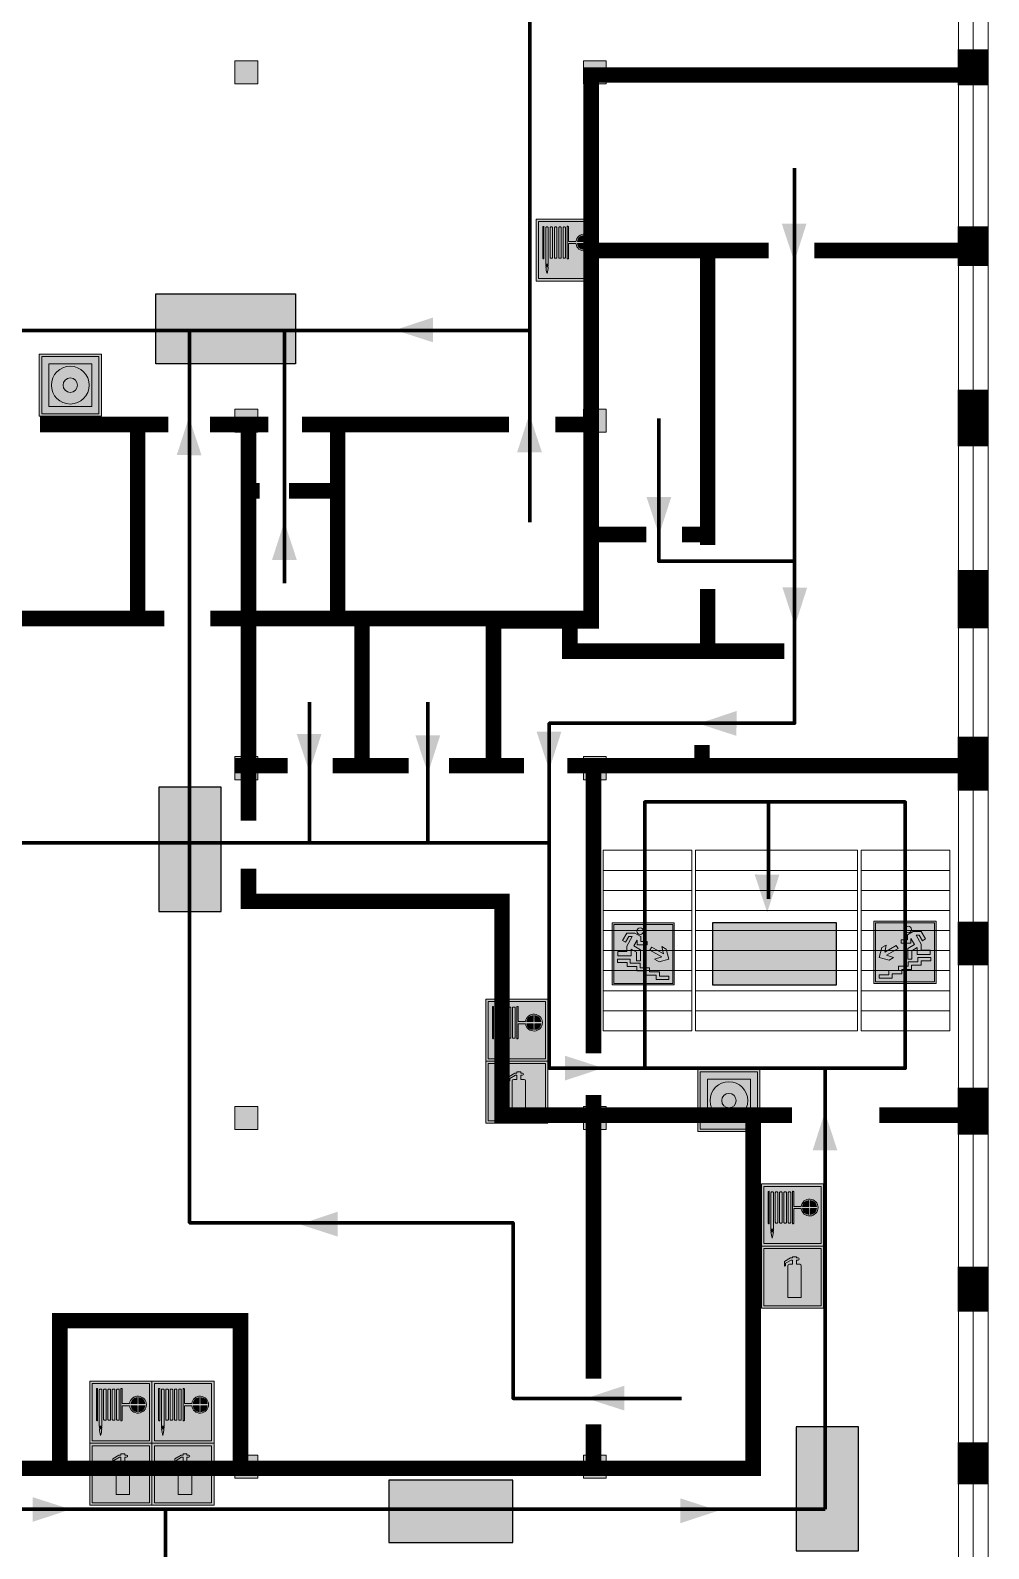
# Model space of a CAD drawing. Header units: millimetres. Extents: x 13810 to 67229, y 12374 to 21950.
# Drawn here: x 25668.3 to 25779.4, y 15396.3 to 15572.3 of the extents above; entities that cross this region are included whole.
import ezdxf

# ---------------------------------------------------------------- set-up
doc = ezdxf.new("R2010")
doc.units = ezdxf.units.MM
doc.layers.add('План_Штампы', color=7, linetype='Continuous')

# ---------------------------------------------------------------- blocks, each defined once
blk = doc.blocks.new('A$C32E8229D')
at = {"true_color": 0xffffff}
blk.add_hatch(color=7, dxfattribs=at).paths.add_polyline_path([(0, 0), (0, -8), (16, -8), (16, 0)])
h = blk.add_hatch(color=126)
h.paths.add_polyline_path([(0.2, -0.2), (15.8, -0.2), (15.8, -7.8), (0.2, -7.8)])
h.paths.add_polyline_path([(13.49, -2.05), (12.08, -2.05), (11.37, -2.63, 0.162397), (11.29, -2.84), (11.29, -3.63), (10.35, -3.63), (10.35, -4.05), (11.68, -4.05), (11.68, -3.48), (12.26, -4.28), (11.29, -5.1), (11.29, -6.78), (11.85, -6.78), (11.85, -5.44), (12.8, -4.64), (12.8, -5.94), (14.46, -5.94), (14.46, -5.39), (13.45, -5.39), (13.45, -3.97), (12.46, -2.59), (13.15, -2.59), (13.69, -3.34), (14.18, -3)], flags=16)
h.paths.add_polyline_path([(10.74, -1.82, 1), (11.8, -1.82, 1)], flags=16)
h.paths.add_polyline_path([(9.39, -3.59), (5.99, -3.59), (6.56, -3.03), (5.91, -3.03), (5.1, -3.83), (5.91, -4.64), (6.56, -4.64), (5.99, -4.09), (9.39, -4.09)], flags=16)
h.paths.add_polyline_path([(4.29, -1.08), (1.72, -1.08), (1.72, -6.6), (4.29, -6.6)], flags=16)
at = {"color": 126}
blk.add_lwpolyline([(16, -8), (0, -8), (0, 0), (16, 0)], close=True, dxfattribs=at)
blk = doc.blocks.new('A$C54414219')
at = {"true_color": 0xffffff}
h = blk.add_hatch(color=7, dxfattribs=at)
h.paths.add_polyline_path([(2.39, -9.45), (2.39, -18.3), (11.23, -18.3), (11.23, -9.45)], flags=0)
h.paths.add_polyline_path([(10.71, -13.87, -1), (2.92, -13.87, -1)], flags=0)
h.paths.add_polyline_path([(8.3, -13.87, -1), (5.33, -13.87, -1)], flags=0)
h.paths.add_polyline_path([(0.41, -7.47), (0.41, -20.27), (13.21, -20.27), (13.21, -7.47)])
h.paths.add_polyline_path([(0.92, -19.77), (12.71, -19.77), (12.71, -7.98), (0.92, -7.98)], flags=16)
h.paths.add_polyline_path([(11.23, -9.45), (11.23, -18.3), (2.39, -18.3), (2.39, -9.45)], flags=0)
at = {"lineweight": 5}
h = blk.add_hatch(color=242, dxfattribs=at)
h.paths.add_polyline_path([(12.71, -7.98), (0.92, -7.98), (0.92, -19.77), (12.71, -19.77)])
h.paths.add_polyline_path([(11.23, -18.3), (2.39, -18.3), (2.39, -9.45), (11.23, -9.45)], flags=16)
h.paths.add_polyline_path([(10.71, -13.87, -1), (2.92, -13.87, -1)], flags=0)
h.paths.add_polyline_path([(8.3, -13.87, -1), (5.33, -13.87, -1)], flags=0)
at = {"true_color": 0xffffff}
h = blk.add_hatch(color=7, dxfattribs=at)
h.paths.add_polyline_path([(2.39, -9.45), (2.39, -18.3), (11.23, -18.3), (11.23, -9.45)])
h.paths.add_polyline_path([(10.71, -13.87, -1), (2.92, -13.87, -1)], flags=16)
h.paths.add_polyline_path([(8.3, -13.87, -1), (5.33, -13.87, -1)], flags=0)
at = {"lineweight": 5}
h = blk.add_hatch(color=242, dxfattribs=at)
h.paths.add_polyline_path([(2.92, -13.87, 1), (10.71, -13.87, 1)])
h.paths.add_polyline_path([(8.3, -13.87, -1), (5.33, -13.87, -1)], flags=16)
at = {"color": 242, "lineweight": 5}
for p, q in [((0.41, -20.27), (0.41, -7.47)), ((0.41, -7.47), (13.21, -7.47)), ((0.41, -7.47), (13.21, -7.47)), ((13.21, -20.27), (13.21, -7.47)), ((0.41, -20.27), (13.21, -20.27))]:
    blk.add_line(p, q, dxfattribs=at)
for points in [[(0.92, -7.98), (12.71, -7.98), (12.71, -19.77), (0.92, -19.77)], [(2.39, -9.45), (11.23, -9.45), (11.23, -18.3), (2.39, -18.3)]]:
    blk.add_lwpolyline(points, close=True, dxfattribs=at)
for radius in [3.89, 1.49]:
    blk.add_circle((6.81, -13.87), radius, dxfattribs=at)
blk = doc.blocks.new('вниз 3')
at = {"lineweight": 0, "true_color": 0xffffff}
h = blk.add_hatch(color=7, dxfattribs=at)
h.dxf.hatch_style = 1
h.paths.add_polyline_path([(40997.5, -4475.69), (40997.25, -4475.28), (40995.76, -4476.15), (40995.97, -4475.23), (40995.39, -4475.56), (40995.05, -4476.83), (40996.33, -4477.17), (40996.91, -4476.83), (40996, -4476.55)], flags=0)
h.paths.add_polyline_path([(40999.81, -4473.95), (41000.22, -4473.95), (41000.64, -4474.67), (41001.03, -4474.43), (41000.46, -4473.49), (41000.42, -4473.49), (40999.43, -4473.49), (40998.68, -4473.92), (40998.68, -4474.57), (40997.88, -4474.57), (40997.88, -4475), (40999.14, -4475), (40999.14, -4474.43), (40999.14, -4474.38), (40999.59, -4475.15), (40998.72, -4475.67), (40998.72, -4477.06), (40999.24, -4477.06), (40999.24, -4475.96), (40999.95, -4475.56), (40999.95, -4476.43), (41001.61, -4476.43), (41001.61, -4475.88), (41000.47, -4475.88), (41000.47, -4475.12)], flags=0)
h.paths.add_polyline_path([(40999.2, -4473.24, 1), (40998.35, -4473.24, 1)], flags=0)
h.paths.add_polyline_path([(41000.46, -4477.26), (41001.69, -4477.26), (41001.69, -4476.84), (41000.03, -4476.84), (41000.03, -4477.39), (40998.78, -4477.39), (40998.78, -4477.95), (40997.53, -4477.95), (40997.53, -4478.5), (40996.29, -4478.5), (40996.29, -4479.06), (40995.05, -4479.06), (40995.05, -4479.48), (40995.29, -4479.48), (40996.72, -4479.48), (40996.72, -4478.92), (40997.97, -4478.92), (40997.97, -4478.36), (40999.2, -4478.36), (40999.2, -4477.81), (41000.46, -4477.81)], flags=0)
h.paths.add_polyline_path([(41002.37, -4472.17), (40994.37, -4472.17), (40994.37, -4480.17), (41002.37, -4480.17)])
h.paths.add_polyline_path([(41002.16, -4479.96), (40994.57, -4479.96), (40994.57, -4472.37), (41002.16, -4472.37)], flags=16)
h.paths.add_polyline_path([(41001.61, -4475.88), (41001.61, -4476.43), (40999.95, -4476.43), (40999.95, -4475.56), (40999.24, -4475.96), (40999.24, -4477.06), (40998.72, -4477.06), (40998.72, -4475.67), (40999.59, -4475.15), (40999.14, -4474.38), (40999.14, -4474.43), (40999.14, -4475), (40997.88, -4475), (40997.88, -4474.57), (40998.68, -4474.57), (40998.68, -4473.92), (40999.43, -4473.49), (41000.42, -4473.49), (41000.46, -4473.49), (41001.03, -4474.43), (41000.64, -4474.67), (41000.22, -4473.95), (40999.81, -4473.95), (41000.47, -4475.12), (41000.47, -4475.88)], flags=0)
h.paths.add_polyline_path([(41001.69, -4476.84), (41001.69, -4477.26), (41000.46, -4477.26), (41000.46, -4477.81), (40999.2, -4477.81), (40999.2, -4478.36), (40997.97, -4478.36), (40997.97, -4478.92), (40996.72, -4478.92), (40996.72, -4479.48), (40995.05, -4479.48), (40995.05, -4479.06), (40996.29, -4479.06), (40996.29, -4478.5), (40997.53, -4478.5), (40997.53, -4477.95), (40998.78, -4477.95), (40998.78, -4477.39), (41000.03, -4477.39), (41000.03, -4476.84)], flags=0)
h.paths.add_polyline_path([(40998.35, -4473.24, -1), (40999.2, -4473.24, -1)], flags=0)
h.paths.add_polyline_path([(40997.5, -4475.69), (40996, -4476.55), (40996.91, -4476.83), (40996.33, -4477.17), (40995.05, -4476.83), (40995.39, -4475.56), (40995.97, -4475.23), (40995.76, -4476.15), (40997.25, -4475.28)], flags=0)
at = {"lineweight": 0}
h = blk.add_hatch(color=126, dxfattribs=at)
h.dxf.hatch_style = 1
h.paths.add_polyline_path([(41002.16, -4472.37), (40994.57, -4472.37), (40994.57, -4479.96), (41002.16, -4479.96)])
h.paths.add_polyline_path([(40995.97, -4475.23), (40995.76, -4476.15), (40997.25, -4475.28), (40997.5, -4475.69), (40996, -4476.55), (40996.91, -4476.83), (40996.33, -4477.17), (40995.05, -4476.83), (40995.39, -4475.56)], flags=16)
h.paths.add_polyline_path([(40997.88, -4474.57), (40998.68, -4474.57), (40998.68, -4473.92), (40999.43, -4473.49), (41000.42, -4473.49), (41000.46, -4473.49), (41001.03, -4474.43), (41000.64, -4474.67), (41000.22, -4473.95), (40999.81, -4473.95), (41000.47, -4475.12), (41000.47, -4475.88), (41001.61, -4475.88), (41001.61, -4476.43), (40999.95, -4476.43), (40999.95, -4475.56), (40999.24, -4475.96), (40999.24, -4477.06), (40998.72, -4477.06), (40998.72, -4475.67), (40999.59, -4475.15), (40999.14, -4474.38), (40999.14, -4474.43), (40999.14, -4475), (40997.88, -4475)], flags=16)
h.paths.add_polyline_path([(40998.35, -4473.24, -1), (40999.2, -4473.24, -1)], flags=16)
h.paths.add_polyline_path([(40997.53, -4477.95), (40998.78, -4477.95), (40998.78, -4477.39), (41000.03, -4477.39), (41000.03, -4476.84), (41001.69, -4476.84), (41001.69, -4477.26), (41000.46, -4477.26), (41000.46, -4477.81), (40999.2, -4477.81), (40999.2, -4478.36), (40997.97, -4478.36), (40997.97, -4478.92), (40996.72, -4478.92), (40996.72, -4479.48), (40995.05, -4479.48), (40995.05, -4479.06), (40996.29, -4479.06), (40996.29, -4478.5), (40997.53, -4478.5)], flags=16)
at = {"lineweight": 0, "true_color": 0xffffff}
h = blk.add_hatch(color=7, dxfattribs=at)
h.dxf.hatch_style = 1
h.paths.add_polyline_path([(40999.2, -4473.24, 1), (40998.35, -4473.24, 1)])
h.paths.add_polyline_path([(40999.81, -4473.95), (41000.22, -4473.95), (41000.64, -4474.67), (41001.03, -4474.43), (41000.46, -4473.49), (41000.42, -4473.49), (40999.43, -4473.49), (40998.68, -4473.92), (40998.68, -4474.57), (40997.88, -4474.57), (40997.88, -4475), (40999.14, -4475), (40999.14, -4474.43), (40999.14, -4474.38), (40999.59, -4475.15), (40998.72, -4475.67), (40998.72, -4477.06), (40999.24, -4477.06), (40999.24, -4475.96), (40999.95, -4475.56), (40999.95, -4476.43), (41001.61, -4476.43), (41001.61, -4475.88), (41000.47, -4475.88), (41000.47, -4475.12)])
h.paths.add_polyline_path([(40999.2, -4477.81), (41000.46, -4477.81), (41000.46, -4477.26), (41001.69, -4477.26), (41001.69, -4476.84), (41000.03, -4476.84), (41000.03, -4477.39), (40998.78, -4477.39), (40998.78, -4477.95), (40997.53, -4477.95), (40997.53, -4478.5), (40996.29, -4478.5), (40996.29, -4479.06), (40995.05, -4479.06), (40995.05, -4479.48), (40995.29, -4479.48), (40996.72, -4479.48), (40996.72, -4478.92), (40997.97, -4478.92), (40997.97, -4478.36), (40999.2, -4478.36)])
h.paths.add_polyline_path([(40997.5, -4475.69), (40997.25, -4475.28), (40995.76, -4476.15), (40995.97, -4475.23), (40995.39, -4475.56), (40995.05, -4476.83), (40996.33, -4477.17), (40996.91, -4476.83), (40996, -4476.55)])
at = {"color": 126, "lineweight": 0}
for points in [[(40994.37, -4472.17), (41002.37, -4472.17), (41002.37, -4480.17), (40994.37, -4480.17)], [(40994.57, -4472.37), (41002.16, -4472.37), (41002.16, -4479.96), (40994.57, -4479.96)]]:
    blk.add_lwpolyline(points, close=True, dxfattribs=at)
for points in [[(40999.14, -4474.43), (40999.14, -4475), (40997.88, -4475), (40997.88, -4474.57), (40998.68, -4474.57), (40998.68, -4473.92), (40999.43, -4473.49), (41000.42, -4473.49), (41000.46, -4473.49), (41001.03, -4474.43), (41000.64, -4474.67), (41000.22, -4473.95), (40999.81, -4473.95), (41000.47, -4475.12), (41000.47, -4475.88), (41001.61, -4475.88), (41001.61, -4476.43), (40999.95, -4476.43), (40999.95, -4475.56), (40999.24, -4475.96), (40999.24, -4477.06), (40998.72, -4477.06), (40998.72, -4475.67), (40999.59, -4475.15), (40999.14, -4474.38), (40999.14, -4474.43)], [(40995.05, -4476.83), (40995.39, -4475.56), (40995.97, -4475.23), (40995.76, -4476.15), (40997.25, -4475.28), (40997.5, -4475.69), (40996, -4476.55), (40996.91, -4476.83), (40996.33, -4477.17), (40995.05, -4476.83)], [(40995.29, -4479.48), (40995.05, -4479.48), (40995.05, -4479.06), (40996.29, -4479.06), (40996.29, -4478.5), (40997.53, -4478.5), (40997.53, -4477.95), (40998.78, -4477.95), (40998.78, -4477.39), (41000.03, -4477.39), (41000.03, -4476.84), (41001.69, -4476.84), (41001.69, -4477.26), (41000.46, -4477.26), (41000.46, -4477.81), (40999.2, -4477.81), (40999.2, -4478.36), (40997.97, -4478.36), (40997.97, -4478.92), (40996.72, -4478.92), (40996.72, -4479.48), (40995.05, -4479.48)]]:
    blk.add_lwpolyline(points, dxfattribs=at)
blk.add_circle((40998.77, -4473.24), 0.426, dxfattribs=at)
blk = doc.blocks.new('вниз')
at = {"lineweight": 0, "true_color": 0xffffff}
h = blk.add_hatch(color=7, dxfattribs=at)
h.dxf.hatch_style = 1
h.paths.add_polyline_path([(40994.51, -4472.22), (40986.51, -4472.22), (40986.51, -4480.22), (40994.51, -4480.22)])
h.paths.add_polyline_path([(40994.31, -4472.42), (40994.31, -4480.01), (40986.71, -4480.01), (40986.71, -4472.42)], flags=16)
h.paths.add_polyline_path([(40988.43, -4473.53), (40989.43, -4473.53), (40990.19, -4473.96), (40990.19, -4474.6), (40991, -4474.6), (40991, -4475.06), (40989.73, -4475.06), (40989.73, -4474.46), (40989.3, -4475.18), (40990.17, -4475.7), (40990.17, -4477.11), (40989.63, -4477.11), (40989.63, -4476.01), (40988.94, -4475.59), (40988.94, -4476.46), (40988.94, -4476.46), (40987.47, -4476.46), (40987.26, -4476.46), (40987.26, -4475.92), (40988.4, -4475.92), (40988.4, -4475.2), (40989.1, -4473.99), (40988.66, -4473.99), (40988.24, -4474.7), (40987.86, -4474.47), (40988.41, -4473.56)], flags=0)
h.paths.add_polyline_path([(40990.55, -4473.29, -1), (40989.69, -4473.29, -1)], flags=0)
h.paths.add_polyline_path([(40988.85, -4476.89), (40988.85, -4477.43), (40990.1, -4477.43), (40990.1, -4477.99), (40991.34, -4477.99), (40991.34, -4478.54), (40992.59, -4478.54), (40992.59, -4479.09), (40993.83, -4479.09), (40993.83, -4479.52), (40992.17, -4479.52), (40992.17, -4478.97), (40990.91, -4478.97), (40990.91, -4478.41), (40989.68, -4478.41), (40989.68, -4477.86), (40988.43, -4477.86), (40988.43, -4477.31), (40987.6, -4477.31), (40987.18, -4477.31), (40987.18, -4476.89)], flags=0)
h.paths.add_polyline_path([(40991.61, -4475.33), (40993.12, -4476.2), (40992.9, -4475.27), (40993.48, -4475.6), (40993.83, -4476.88), (40992.56, -4477.22), (40991.97, -4476.88), (40992.9, -4476.61), (40991.38, -4475.74), (40991.58, -4475.39)], flags=0)
h.paths.add_polyline_path([(40990.19, -4473.96), (40989.43, -4473.53), (40988.43, -4473.53), (40988.41, -4473.56), (40987.86, -4474.47), (40988.24, -4474.7), (40988.66, -4473.99), (40989.1, -4473.99), (40988.4, -4475.2), (40988.4, -4475.92), (40987.26, -4475.92), (40987.26, -4476.46), (40987.47, -4476.46), (40988.94, -4476.46), (40988.94, -4476.27), (40988.94, -4475.59), (40989.63, -4476.01), (40989.63, -4477.11), (40990.17, -4477.11), (40990.17, -4475.7), (40989.3, -4475.18), (40989.73, -4474.46), (40989.73, -4475.06), (40991, -4475.06), (40991, -4474.6), (40990.19, -4474.6)], flags=0)
h.paths.add_polyline_path([(40990.55, -4473.29, 1), (40989.69, -4473.29, 1)], flags=0)
h.paths.add_polyline_path([(40991.61, -4475.33), (40991.58, -4475.39), (40991.38, -4475.74), (40992.9, -4476.61), (40991.97, -4476.88), (40992.56, -4477.22), (40993.83, -4476.88), (40993.48, -4475.6), (40992.9, -4475.27), (40993.12, -4476.2)], flags=0)
h.paths.add_polyline_path([(40990.1, -4477.43), (40988.85, -4477.43), (40988.85, -4476.89), (40987.18, -4476.89), (40987.18, -4477.31), (40987.6, -4477.31), (40988.43, -4477.31), (40988.43, -4477.86), (40989.68, -4477.86), (40989.68, -4478.41), (40990.91, -4478.41), (40990.91, -4478.97), (40992.17, -4478.97), (40992.17, -4479.52), (40993.83, -4479.52), (40993.83, -4479.09), (40992.59, -4479.09), (40992.59, -4478.54), (40991.34, -4478.54), (40991.34, -4477.99), (40990.1, -4477.99)], flags=0)
at = {"lineweight": 0}
h = blk.add_hatch(color=126, dxfattribs=at)
h.dxf.hatch_style = 1
h.paths.add_polyline_path([(40994.31, -4472.42), (40986.71, -4472.42), (40986.71, -4480.01), (40994.31, -4480.01)])
h.paths.add_polyline_path([(40988.43, -4473.53), (40989.43, -4473.53), (40990.19, -4473.96), (40990.19, -4474.6), (40991, -4474.6), (40991, -4475.06), (40989.73, -4475.06), (40989.73, -4474.46), (40989.3, -4475.18), (40990.17, -4475.7), (40990.17, -4477.11), (40989.63, -4477.11), (40989.63, -4476.01), (40988.94, -4475.59), (40988.94, -4476.46), (40988.94, -4476.46), (40987.47, -4476.46), (40987.26, -4476.46), (40987.26, -4475.92), (40988.4, -4475.92), (40988.4, -4475.2), (40989.1, -4473.99), (40988.66, -4473.99), (40988.24, -4474.7), (40987.86, -4474.47), (40988.41, -4473.56)], flags=16)
h.paths.add_polyline_path([(40990.55, -4473.29, -1), (40989.69, -4473.29, -1)], flags=16)
h.paths.add_polyline_path([(40988.85, -4476.89), (40988.85, -4477.43), (40990.1, -4477.43), (40990.1, -4477.99), (40991.34, -4477.99), (40991.34, -4478.54), (40992.59, -4478.54), (40992.59, -4479.09), (40993.83, -4479.09), (40993.83, -4479.52), (40992.17, -4479.52), (40992.17, -4478.97), (40990.91, -4478.97), (40990.91, -4478.41), (40989.68, -4478.41), (40989.68, -4477.86), (40988.43, -4477.86), (40988.43, -4477.31), (40987.6, -4477.31), (40987.18, -4477.31), (40987.18, -4476.89)], flags=16)
h.paths.add_polyline_path([(40991.61, -4475.33), (40993.12, -4476.2), (40992.9, -4475.27), (40993.48, -4475.6), (40993.83, -4476.88), (40992.56, -4477.22), (40991.97, -4476.88), (40992.9, -4476.61), (40991.38, -4475.74), (40991.58, -4475.39)], flags=16)
at = {"lineweight": 0, "true_color": 0xffffff}
h = blk.add_hatch(color=7, dxfattribs=at)
h.dxf.hatch_style = 1
h.paths.add_polyline_path([(40989.73, -4474.46), (40989.73, -4475.06), (40991, -4475.06), (40991, -4474.6), (40990.19, -4474.6), (40990.19, -4473.96), (40989.43, -4473.53), (40988.43, -4473.53), (40988.41, -4473.56), (40987.86, -4474.47), (40988.24, -4474.7), (40988.66, -4473.99), (40989.1, -4473.99), (40988.4, -4475.2), (40988.4, -4475.92), (40987.26, -4475.92), (40987.26, -4476.46), (40987.47, -4476.46), (40988.94, -4476.46), (40988.94, -4475.59), (40989.63, -4476.01), (40989.63, -4477.11), (40990.17, -4477.11), (40990.17, -4475.7), (40989.3, -4475.18)])
h.paths.add_polyline_path([(40989.69, -4473.29, 1), (40990.55, -4473.29, 1)])
h.paths.add_polyline_path([(40991.61, -4475.33), (40991.58, -4475.39), (40991.38, -4475.74), (40992.9, -4476.61), (40991.97, -4476.88), (40992.56, -4477.22), (40993.83, -4476.88), (40993.48, -4475.6), (40992.9, -4475.27), (40993.12, -4476.2)])
h.paths.add_polyline_path([(40990.1, -4477.43), (40988.85, -4477.43), (40988.85, -4476.89), (40987.18, -4476.89), (40987.18, -4477.31), (40987.6, -4477.31), (40988.43, -4477.31), (40988.43, -4477.86), (40989.68, -4477.86), (40989.68, -4478.41), (40990.91, -4478.41), (40990.91, -4478.97), (40992.17, -4478.97), (40992.17, -4479.52), (40993.83, -4479.52), (40993.83, -4479.09), (40992.59, -4479.09), (40992.59, -4478.54), (40991.34, -4478.54), (40991.34, -4477.99), (40990.1, -4477.99)])
at = {"color": 126, "lineweight": 0}
for points in [[(40986.51, -4472.22), (40994.51, -4472.22), (40994.51, -4480.22), (40986.51, -4480.22)], [(40986.71, -4472.42), (40994.31, -4472.42), (40994.31, -4480.01), (40986.71, -4480.01)]]:
    blk.add_lwpolyline(points, close=True, dxfattribs=at)
for points in [[(40987.47, -4476.46), (40987.26, -4476.46), (40987.26, -4475.92), (40988.4, -4475.92), (40988.4, -4475.2), (40989.1, -4473.99), (40988.66, -4473.99), (40988.24, -4474.7), (40987.86, -4474.47), (40988.41, -4473.56), (40988.43, -4473.53), (40989.43, -4473.53), (40990.19, -4473.96), (40990.19, -4474.6), (40991, -4474.6), (40991, -4475.06), (40989.73, -4475.06), (40989.73, -4474.46), (40989.3, -4475.18), (40990.17, -4475.7), (40990.17, -4477.11), (40989.63, -4477.11), (40989.63, -4476.01), (40988.94, -4475.59), (40988.94, -4476.46)], [(40991.58, -4475.39), (40991.38, -4475.74), (40992.9, -4476.61), (40991.97, -4476.88), (40992.56, -4477.22), (40993.83, -4476.88), (40993.48, -4475.6), (40992.9, -4475.27), (40993.12, -4476.2), (40991.61, -4475.33), (40991.58, -4475.39)], [(40987.6, -4477.31), (40987.18, -4477.31), (40987.18, -4476.89), (40988.85, -4476.89), (40988.85, -4477.43), (40990.1, -4477.43), (40990.1, -4477.99), (40991.34, -4477.99), (40991.34, -4478.54), (40992.59, -4478.54), (40992.59, -4479.09), (40993.83, -4479.09), (40993.83, -4479.52), (40992.17, -4479.52), (40992.17, -4478.97), (40990.91, -4478.97), (40990.91, -4478.41), (40989.68, -4478.41), (40989.68, -4477.86), (40988.43, -4477.86), (40988.43, -4477.31), (40987.6, -4477.31)], [(40987.47, -4476.46), (40988.94, -4476.46), (40988.94, -4476.27)]]:
    blk.add_lwpolyline(points, dxfattribs=at)
blk.add_circle((40990.12, -4473.29), 0.432, dxfattribs=at)
blk = doc.blocks.new('A$C3AD82952')
at = {"true_color": 0xf5f5ff}
h = blk.add_hatch(color=7, dxfattribs=at)
h.dxf.hatch_style = 1
h.paths.add_polyline_path([(8.21, 8.73, 0.414214), (7.89, 9.05), (7.22, 9.05), (7.22, 9.92), (7.59, 9.92, 1), (7.57, 10.36), (7.22, 10.36), (7.22, 10.6), (6.43, 10.6), (6.43, 10.36), (6.01, 10.36), (4.74, 9.59), (4.74, 8.69), (4.98, 8.73), (4.98, 9.26), (6.12, 9.91), (6.43, 9.91), (6.43, 9.05), (5.76, 9.05, 0.414214), (5.44, 8.73), (5.44, 2.2), (8.21, 2.2)], flags=0)
h.paths.add_polyline_path([(12.8, 12.8), (0, 12.8), (0, 0), (12.8, 0)])
h.paths.add_polyline_path([(0.51, 12.29), (12.29, 12.29), (12.29, 0.51), (0.51, 0.51)], flags=16)
h.paths.add_polyline_path([(4.74, 9.59), (6.01, 10.36), (6.43, 10.36), (6.43, 10.6), (7.22, 10.6), (7.22, 10.36), (7.59, 10.36, -0.94586), (7.59, 9.92), (7.22, 9.92), (7.22, 9.05), (7.89, 9.05, -0.414214), (8.21, 8.73), (8.21, 2.2), (5.44, 2.2), (5.44, 8.73, -0.414214), (5.76, 9.05), (6.43, 9.05), (6.43, 9.91), (6.12, 9.91), (4.98, 9.26), (4.98, 8.73), (4.74, 8.69)], flags=0)
h = blk.add_hatch(color=242)
h.dxf.hatch_style = 1
h.paths.add_polyline_path([(12.29, 12.29), (0.51, 12.29), (0.51, 0.51), (12.29, 0.51)])
h.paths.add_polyline_path([(4.74, 8.69), (4.74, 9.59), (6.01, 10.36), (6.43, 10.36), (6.43, 10.6), (7.22, 10.6), (7.22, 10.36), (7.59, 10.36, -0.94586), (7.59, 9.92), (7.22, 9.92), (7.22, 9.05), (7.89, 9.05, -0.414214), (8.21, 8.73), (8.21, 2.2), (5.44, 2.2), (5.44, 8.73, -0.414214), (5.76, 9.05), (6.43, 9.05), (6.43, 9.91), (6.12, 9.91), (4.98, 9.26), (4.98, 8.73)], flags=16)
h = blk.add_hatch(color=7, dxfattribs=at)
h.dxf.hatch_style = 1
h.paths.add_polyline_path([(8.21, 8.73, 0.414214), (7.89, 9.05), (7.22, 9.05), (7.22, 9.92), (7.59, 9.92, 1), (7.57, 10.36), (7.22, 10.36), (7.22, 10.6), (6.43, 10.6), (6.43, 10.36), (6.01, 10.36), (4.74, 9.59), (4.74, 8.69), (4.98, 8.73), (4.98, 9.26), (6.12, 9.91), (6.43, 9.91), (6.43, 9.05), (5.76, 9.05, 0.414214), (5.44, 8.73), (5.44, 2.2), (8.21, 2.2)])
at = {"color": 242, "lineweight": 5}
for p, q in [((0, 0), (0, 12.8)), ((0, 12.8), (12.8, 12.8)), ((12.8, 0), (12.8, 12.8)), ((6.01, 10.36), (4.74, 9.59)), ((4.74, 9.59), (4.74, 8.69)), ((4.98, 9.26), (6.12, 9.91)), ((6.01, 10.36), (6.43, 10.36)), ((6.12, 9.91), (6.43, 9.91)), ((7.22, 10.6), (6.43, 10.6)), ((6.43, 10.6), (6.43, 10.36)), ((6.43, 9.91), (6.43, 9.05)), ((7.22, 10.36), (7.22, 10.6)), ((7.59, 10.36), (7.22, 10.36)), ((7.22, 9.05), (7.22, 9.92)), ((7.59, 9.92), (7.22, 9.92)), ((4.74, 8.69), (4.98, 8.73)), ((4.98, 8.73), (4.98, 9.26)), ((5.44, 2.2), (5.44, 8.73)), ((5.76, 9.05), (6.43, 9.05)), ((7.89, 9.05), (7.22, 9.05)), ((8.21, 2.2), (8.21, 8.73)), ((0, 0), (12.8, 0)), ((5.44, 2.2), (8.21, 2.2))]:
    blk.add_line(p, q, dxfattribs=at)
blk.add_lwpolyline([(0.51, 12.29), (12.29, 12.29), (12.29, 0.51), (0.51, 0.51)], close=True, dxfattribs=at)
for centre, radius, start, end in [((7.58, 10.14), 0.223, 273.1875, 86.8125), ((5.76, 8.73), 0.32, 90, 180), ((7.89, 8.73), 0.32, 0, 90)]:
    blk.add_arc(centre, radius, start, end, dxfattribs=at)
blk = doc.blocks.new('A$C37112FD5')
at = {"true_color": 0xf5f5ff}
h = blk.add_hatch(color=7, dxfattribs=at)
h.dxf.hatch_style = 1
h.paths.add_polyline_path([(12.8, -7.4), (0, -7.4), (0, -20.2), (12.8, -20.2)])
h.paths.add_polyline_path([(12.29, -7.91), (12.29, -19.69), (0.51, -19.69), (0.51, -7.91)], flags=16)
h.paths.add_polyline_path([(4.98, -9.04, -0.42597), (5.17, -9.22), (5.17, -12.25), (5.17, -15.29, -0.432244), (4.98, -15.47), (4.83, -15.47, -0.42597), (4.64, -15.29), (4.64, -12.25), (4.64, -9.22, -0.432244), (4.83, -9.04)], flags=0)
h.paths.add_polyline_path([(4.28, -9.22), (4.28, -12.25), (4.28, -15.29, -0.432244), (4.09, -15.47), (3.94, -15.47, -0.42597), (3.75, -15.29), (3.75, -12.25), (3.75, -9.22, -0.432244), (3.94, -9.04), (4.09, -9.04, -0.42597)], flags=0)
h.paths.add_polyline_path([(5.72, -9.04), (5.87, -9.04, -0.42597), (6.06, -9.22), (6.06, -12.25), (6.06, -15.29, -0.432244), (5.87, -15.47), (5.72, -15.47, -0.42597), (5.53, -15.29), (5.53, -12.25), (5.53, -9.22, -0.432244)], flags=0)
h.paths.add_polyline_path([(6.42, -8.9), (6.5, -8.9, -0.42597), (6.69, -9.08), (6.69, -12.03), (8.21, -12.03, -15.824349), (8.21, -12.47), (6.69, -12.47), (6.69, -15.42, -0.432244), (6.5, -15.6), (6.42, -15.6)], flags=0)
h.paths.add_polyline_path([(3.39, -9.22), (3.39, -12.25), (3.39, -15.29, -0.432244), (3.2, -15.47), (3.05, -15.47, -0.42597), (2.85, -15.29), (2.85, -12.25), (2.85, -9.22, -0.432244), (3.05, -9.04), (3.2, -9.04, -0.42597)], flags=0)
h.paths.add_polyline_path([(2.5, -9.22), (2.5, -16.71), (1.96, -16.71), (1.96, -9.22, -0.432244), (2.15, -9.04), (2.31, -9.04, -0.42597)], flags=0)
h.paths.add_polyline_path([(1.61, -8.9), (1.61, -15.6), (1.57, -15.6, -0.42597), (1.37, -15.42), (1.37, -12.03), (1.37, -9.09, -0.432244), (1.57, -8.9)], flags=0)
h.paths.add_polyline_path([(9.76, -10.81), (9.76, -12.03), (8.49, -12.03, -0.336371)], flags=0)
h.paths.add_polyline_path([(8.49, -12.47), (9.76, -12.47), (9.76, -13.7, -0.336371)], flags=0)
h.paths.add_polyline_path([(10.11, -10.81, -0.336371), (11.38, -12.03), (10.11, -12.03)], flags=0)
h.paths.add_polyline_path([(10.11, -12.47), (11.38, -12.47, -0.336371), (10.11, -13.7)], flags=0)
h.paths.add_polyline_path([(2.5, -16.84), (2.5, -17.05), (1.97, -17.05), (1.97, -16.84)], flags=0)
h.paths.add_polyline_path([(2.5, -17.24, -0.033778), (2.24, -18.6, -0.033778), (1.97, -17.24)], flags=0)
h = blk.add_hatch(color=242)
h.dxf.hatch_style = 1
h.paths.add_polyline_path([(12.29, -7.91), (0.51, -7.91), (0.51, -19.69), (12.29, -19.69)])
h.paths.add_polyline_path([(6.42, -15.6), (6.42, -8.9), (6.5, -8.9, -0.42597), (6.69, -9.08), (6.69, -12.03), (8.21, -12.03, -15.824349), (8.21, -12.47), (6.69, -12.47), (6.69, -15.42, -0.432244), (6.5, -15.6)], flags=16)
h.paths.add_polyline_path([(5.87, -15.47), (5.72, -15.47, -0.42597), (5.53, -15.29), (5.53, -12.25), (5.53, -9.22, -0.432244), (5.72, -9.04), (5.87, -9.04, -0.42597), (6.06, -9.22), (6.06, -12.25), (6.06, -15.29, -0.432244)], flags=16)
h.paths.add_polyline_path([(4.98, -15.47), (4.83, -15.47, -0.42597), (4.64, -15.29), (4.64, -12.25), (4.64, -9.22, -0.432244), (4.83, -9.04), (4.98, -9.04, -0.42597), (5.17, -9.22), (5.17, -12.25), (5.17, -15.29, -0.432244)], flags=16)
h.paths.add_polyline_path([(4.09, -15.47), (3.94, -15.47, -0.42597), (3.75, -15.29), (3.75, -12.25), (3.75, -9.22, -0.432244), (3.94, -9.04), (4.09, -9.04, -0.42597), (4.28, -9.22), (4.28, -12.25), (4.28, -15.29, -0.432244)], flags=16)
h.paths.add_polyline_path([(3.2, -15.47), (3.05, -15.47, -0.42597), (2.85, -15.29), (2.85, -12.25), (2.85, -9.22, -0.432244), (3.05, -9.04), (3.2, -9.04, -0.42597), (3.39, -9.22), (3.39, -12.25), (3.39, -15.29, -0.432244)], flags=16)
h.paths.add_polyline_path([(2.5, -17.05), (1.97, -17.05), (1.97, -16.84), (2.5, -16.84)], flags=16)
h.paths.add_polyline_path([(2.5, -17.24, -0.033778), (2.24, -18.6, -0.033778), (1.97, -17.24)], flags=16)
h.paths.add_polyline_path([(2.5, -16.71), (1.96, -16.71), (1.96, -9.22, -0.432244), (2.15, -9.04), (2.31, -9.04, -0.42597), (2.5, -9.22)], flags=16)
h.paths.add_polyline_path([(1.61, -15.6), (1.57, -15.6, -0.42597), (1.37, -15.42), (1.37, -12.03), (1.37, -9.09, -0.432244), (1.57, -8.9), (1.61, -8.9)], flags=16)
h.paths.add_polyline_path([(8.49, -12.47), (9.76, -12.47), (9.76, -13.7, -0.336371)], flags=0)
h.paths.add_polyline_path([(10.11, -13.7), (10.11, -12.47), (11.38, -12.47, -0.336371)], flags=0)
h.paths.add_polyline_path([(8.49, -12.03, -0.336371), (9.76, -10.81), (9.76, -12.03)], flags=0)
h.paths.add_polyline_path([(10.11, -12.03), (10.11, -10.81, -0.336371), (11.38, -12.03)], flags=0)
h = blk.add_hatch(color=7, dxfattribs=at)
h.dxf.hatch_style = 1
h.paths.add_polyline_path([(1.61, -8.9), (1.57, -8.9, 0.432244), (1.37, -9.09), (1.37, -12.03), (1.37, -15.42, 0.42597), (1.57, -15.6), (1.61, -15.6)])
h.paths.add_polyline_path([(2.5, -9.22, 0.42597), (2.31, -9.04), (2.15, -9.04, 0.432244), (1.96, -9.22), (1.96, -16.71), (2.5, -16.71)])
h.paths.add_polyline_path([(2.5, -16.84), (1.97, -16.84), (1.97, -17.05), (2.5, -17.05)])
h.paths.add_polyline_path([(2.5, -17.24), (1.97, -17.24, 0.033778), (2.24, -18.6, 0.033778)])
h.paths.add_polyline_path([(3.39, -12.25), (3.39, -9.22, 0.42597), (3.2, -9.04), (3.05, -9.04, 0.432244), (2.85, -9.22), (2.85, -12.25), (2.85, -15.29, 0.42597), (3.05, -15.47), (3.2, -15.47, 0.432244), (3.39, -15.29)])
h.paths.add_polyline_path([(4.28, -12.25), (4.28, -9.22, 0.42597), (4.09, -9.04), (3.94, -9.04, 0.432244), (3.75, -9.22), (3.75, -12.25), (3.75, -15.29, 0.42597), (3.94, -15.47), (4.09, -15.47, 0.432244), (4.28, -15.29)])
h.paths.add_polyline_path([(5.17, -12.25), (5.17, -9.22, 0.42597), (4.98, -9.04), (4.83, -9.04, 0.432244), (4.64, -9.22), (4.64, -12.25), (4.64, -15.29, 0.42597), (4.83, -15.47), (4.98, -15.47, 0.432244), (5.17, -15.29)])
h.paths.add_polyline_path([(6.06, -12.25), (6.06, -9.22, 0.42597), (5.87, -9.04), (5.72, -9.04, 0.432244), (5.53, -9.22), (5.53, -12.25), (5.53, -15.29, 0.42597), (5.72, -15.47), (5.87, -15.47, 0.432244), (6.06, -15.29)])
h.paths.add_polyline_path([(6.69, -12.47), (8.21, -12.47, 15.824349), (8.21, -12.03), (6.69, -12.03), (6.69, -9.08, 0.42597), (6.5, -8.9), (6.42, -8.9), (6.42, -15.6), (6.5, -15.6, 0.432244), (6.69, -15.42)])
h.paths.add_polyline_path([(8.49, -12.47), (9.76, -12.47), (9.76, -13.7, -0.336371)], flags=16)
h.paths.add_polyline_path([(8.49, -12.03, -0.336371), (9.76, -10.81), (9.76, -12.03)], flags=16)
h.paths.add_polyline_path([(10.11, -12.47), (11.38, -12.47, -0.336371), (10.11, -13.7)], flags=16)
h.paths.add_polyline_path([(10.11, -12.03), (10.11, -10.81, -0.336371), (11.38, -12.03)], flags=16)
h = blk.add_hatch(color=242)
h.dxf.hatch_style = 1
h.paths.add_polyline_path([(9.76, -10.81, 0.336371), (8.49, -12.03), (9.76, -12.03)])
h.paths.add_polyline_path([(10.11, -10.81), (10.11, -12.03), (11.38, -12.03, 0.336371)])
h.paths.add_polyline_path([(11.38, -12.47), (10.11, -12.47), (10.11, -13.7, 0.336371)])
h.paths.add_polyline_path([(9.76, -12.47), (8.49, -12.47, 0.336371), (9.76, -13.7)])
at = {"color": 242, "lineweight": 5}
for p, q in [((0, -20.2), (0, -7.4)), ((0, -7.4), (12.8, -7.4)), ((1.37, -12.03), (1.37, -9.08)), ((1.57, -8.9), (1.61, -8.9)), ((1.61, -8.9), (1.61, -15.6)), ((1.96, -16.71), (1.96, -9.22)), ((2.15, -9.04), (2.31, -9.04)), ((2.5, -16.71), (2.5, -9.22)), ((2.85, -12.25), (2.85, -9.22)), ((3.05, -9.04), (3.2, -9.04)), ((3.39, -12.25), (3.39, -9.22)), ((3.75, -12.25), (3.75, -9.22)), ((3.94, -9.04), (4.09, -9.04)), ((4.28, -12.25), (4.28, -9.22)), ((4.64, -12.25), (4.64, -9.22)), ((4.83, -9.04), (4.98, -9.04)), ((5.17, -12.25), (5.17, -9.22)), ((5.53, -12.25), (5.53, -9.22)), ((5.72, -9.04), (5.87, -9.04)), ((6.06, -12.25), (6.06, -9.22)), ((6.42, -8.9), (6.42, -15.6)), ((6.5, -8.9), (6.42, -8.9)), ((6.69, -12.03), (6.69, -9.08)), ((12.8, -20.2), (12.8, -7.4)), ((1.37, -12.03), (1.37, -15.42)), ((2.85, -12.25), (2.85, -15.29)), ((3.39, -12.25), (3.39, -15.29)), ((3.75, -12.25), (3.75, -15.29)), ((4.28, -12.25), (4.28, -15.29)), ((4.64, -12.25), (4.64, -15.29)), ((5.17, -12.25), (5.17, -15.29)), ((5.53, -12.25), (5.53, -15.29)), ((6.06, -12.25), (6.06, -15.29)), ((8.21, -12.03), (6.69, -12.03)), ((8.21, -12.47), (6.69, -12.47)), ((6.69, -12.47), (6.69, -15.42)), ((9.76, -12.03), (8.49, -12.03)), ((9.76, -12.47), (8.49, -12.47)), ((9.76, -10.81), (9.76, -12.03)), ((9.76, -12.47), (9.76, -13.7)), ((10.11, -10.81), (10.11, -12.03)), ((11.38, -12.03), (10.11, -12.03)), ((11.38, -12.47), (10.11, -12.47)), ((10.11, -12.47), (10.11, -13.7)), ((1.57, -15.6), (1.61, -15.6)), ((3.05, -15.47), (3.2, -15.47)), ((3.94, -15.47), (4.09, -15.47)), ((4.83, -15.47), (4.98, -15.47)), ((5.72, -15.47), (5.87, -15.47)), ((6.42, -15.6), (6.5, -15.6)), ((1.96, -16.71), (2.5, -16.71)), ((1.97, -16.84), (2.5, -16.84)), ((1.97, -17.05), (1.97, -16.84)), ((2.5, -17.05), (1.97, -17.05)), ((1.97, -17.24), (2.5, -17.24)), ((2.5, -16.84), (2.5, -17.05)), ((0, -20.2), (12.8, -20.2))]:
    blk.add_line(p, q, dxfattribs=at)
blk.add_lwpolyline([(0.51, -7.91), (12.29, -7.91), (12.29, -19.69), (0.51, -19.69)], close=True, dxfattribs=at)
for centre, radius, start, end in [((1.56, -9.09), 0.182, 87.1027, 180.6071), ((2.15, -9.22), 0.182, 87.1027, 180.6071), ((2.32, -9.22), 0.182, 359.3929, 92.8973), ((3.04, -9.22), 0.182, 87.1027, 180.6071), ((3.21, -9.22), 0.182, 359.3929, 92.8973), ((3.93, -9.22), 0.182, 87.1027, 180.6071), ((4.1, -9.22), 0.182, 359.3929, 92.8973), ((4.82, -9.22), 0.182, 87.1027, 180.6071), ((4.99, -9.22), 0.182, 359.3929, 92.8973), ((5.71, -9.22), 0.182, 87.1027, 180.6071), ((5.88, -9.22), 0.182, 359.3929, 92.8973), ((6.51, -9.09), 0.182, 359.3929, 92.8973), ((9.93, -12.25), 1.74, 187.2319, 172.7681), ((9.93, -12.25), 1.46, 96.9927, 171.3585), ((9.93, -12.25), 1.46, 188.6415, 263.0073), ((9.93, -12.25), 1.46, 8.6415, 83.0073), ((9.93, -12.25), 1.46, 276.9927, 351.3585), ((1.56, -15.42), 0.182, 179.3929, 272.8973), ((3.04, -15.29), 0.182, 179.3929, 272.8973), ((3.21, -15.29), 0.182, 267.1027, 0.6071), ((3.93, -15.29), 0.182, 179.3929, 272.8973), ((4.1, -15.29), 0.182, 267.1027, 0.6071), ((4.82, -15.29), 0.182, 179.3929, 272.8973), ((4.99, -15.29), 0.182, 267.1027, 0.6071), ((5.71, -15.29), 0.182, 179.3929, 272.8973), ((5.88, -15.29), 0.182, 267.1027, 0.6071), ((6.51, -15.42), 0.182, 267.1027, 0.6071), ((12.17, -15.98), 10.27, 187.041, 194.7793), ((-7.7, -15.98), 10.27, 345.2207, 352.959)]:
    blk.add_arc(centre, radius, start, end, dxfattribs=at)
blk = doc.blocks.new('A$C7B4425F7')
at = {"true_color": 0xffffff}
blk.add_hatch(color=7, dxfattribs=at).paths.add_polyline_path([(0, 0), (-16, 0), (-16, -8), (0, -8)])
h = blk.add_hatch(color=126)
h.paths.add_polyline_path([(-0.2, -0.2), (-15.8, -0.2), (-15.8, -7.8), (-0.2, -7.8)])
h.paths.add_polyline_path([(-11.76, -2.03), (-11.76, -3.66), (-11.17, -3.66, -0.568275), (-11.17, -6.18), (-12.58, -6.18), (-12.58, -2.03)], flags=16)
h.paths.add_polyline_path([(-13.33, -4.12, -0.495768), (-13.59, -6.18), (-15.03, -6.18), (-15.03, -2.03), (-13.59, -2.03, -0.487973)], flags=16)
h.paths.add_polyline_path([(-10.25, -2.03), (-9.48, -2.03), (-9.48, -6.18), (-10.25, -6.18)], flags=16)
h.paths.add_polyline_path([(-13.84, -3.69), (-14.24, -3.69), (-14.24, -3.03), (-13.9, -3.03, -0.692621)], flags=0)
h.paths.add_polyline_path([(-9.15, -2.03), (-8.4, -2.03), (-8.04, -3.07), (-7.68, -2.03), (-6.93, -2.03), (-7.64, -4.1), (-6.93, -6.18), (-7.68, -6.18), (-8.04, -5.14), (-8.4, -6.18), (-9.15, -6.18), (-8.44, -4.1)], flags=16)
h.paths.add_polyline_path([(-11.76, -4.46), (-11.42, -4.46, -0.692621), (-11.36, -5.12), (-11.76, -5.12)], flags=0)
h.paths.add_polyline_path([(-13.9, -5.2), (-14.24, -5.2), (-14.24, -4.55), (-13.84, -4.55, -0.708038)], flags=0)
edge = h.paths.add_edge_path(flags=16)
edge.add_ellipse((-5.51, -4.08), major_axis=(0, 2.05), ratio=0.586184, start_angle=0, end_angle=360)
edge = h.paths.add_edge_path(flags=0)
edge.add_ellipse((-5.51, -4.08), major_axis=(0, 1.14), ratio=0.454828, start_angle=0, end_angle=360)
h.paths.add_polyline_path([(-4.13, -4.96, 0.377264), (-3.48, -4.52, 0.0555), (-3.16, -2.03), (-1.66, -2.03), (-1.66, -4.96), (-0.96, -4.96), (-0.96, -7.01), (-1.75, -7.01), (-1.75, -6.18), (-3.3, -6.18), (-3.3, -7.02), (-4.13, -7.02)], flags=16)
h.paths.add_polyline_path([(-2.73, -2.91), (-2.28, -2.91), (-2.28, -4.96), (-3.05, -4.96, 0.079136)], flags=0)
at = {"color": 126}
blk.add_lwpolyline([(-16, -8), (0, -8), (0, 0), (-16, 0)], close=True, dxfattribs=at)

msp = doc.modelspace()

# ---------------------------------------------------------------- hatches: boundary and pattern name
at = {"lineweight": 0}
h = msp.add_hatch(color=256, dxfattribs=at)
h.dxf.hatch_style = 1
h.paths.add_polyline_path([(25691.97, 15568.75), (25691.97, 15566.08), (25694.64, 15566.08), (25694.64, 15568.75)])
h = msp.add_hatch(color=256, dxfattribs=at)
h.dxf.hatch_style = 1
h.paths.add_polyline_path([(25732.37, 15568.75), (25732.37, 15566.08), (25735.03, 15566.08), (25735.03, 15568.75)])
h = msp.add_hatch(color=256, dxfattribs=at)
h.dxf.hatch_style = 1
h.paths.add_polyline_path([(25691.97, 15528.38), (25691.97, 15525.71), (25694.64, 15525.71), (25694.64, 15528.38)])
h = msp.add_hatch(color=256, dxfattribs=at)
h.dxf.hatch_style = 1
h.paths.add_polyline_path([(25732.37, 15528.38), (25732.37, 15525.71), (25735.03, 15525.71), (25735.03, 15528.38)])
h = msp.add_hatch(color=256, dxfattribs=at)
h.dxf.hatch_style = 1
h.paths.add_polyline_path([(25691.97, 15488.1), (25691.97, 15485.43), (25694.64, 15485.43), (25694.64, 15488.1)])
h = msp.add_hatch(color=256, dxfattribs=at)
h.dxf.hatch_style = 1
h.paths.add_polyline_path([(25732.37, 15488.1), (25732.37, 15485.43), (25735.03, 15485.43), (25735.03, 15488.1)])
h = msp.add_hatch(color=256, dxfattribs=at)
h.dxf.hatch_style = 1
h.paths.add_polyline_path([(25691.97, 15447.55), (25691.97, 15444.88), (25694.64, 15444.88), (25694.64, 15447.55)])
h = msp.add_hatch(color=256, dxfattribs=at)
h.dxf.hatch_style = 1
h.paths.add_polyline_path([(25732.37, 15447.55), (25732.37, 15444.88), (25735.03, 15444.88), (25735.03, 15447.55)])
h = msp.add_hatch(color=256, dxfattribs=at)
h.dxf.hatch_style = 1
h.paths.add_polyline_path([(25691.97, 15407.13), (25691.97, 15404.46), (25694.64, 15404.46), (25694.64, 15407.13)])
h = msp.add_hatch(color=256, dxfattribs=at)
h.dxf.hatch_style = 1
h.paths.add_polyline_path([(25732.37, 15407.13), (25732.37, 15404.46), (25735.03, 15404.46), (25735.03, 15407.13)])

# ---------------------------------------------------------------- linework, layer by layer
for points in [[(25775.87, 15368.4), (25775.87, 15650.78)], [(25777.55, 15368.49), (25777.55, 15650.87)], [(25779.28, 15368.26), (25779.28, 15650.64)]]:
    msp.add_lwpolyline(points, dxfattribs=at)
at = {"color": 126, "lineweight": 100, "true_color": 0x008754}
for points in [[(25587.76, 15583.92), (25726.17, 15583.92), (25726.17, 15537.49)], [(25756.85, 15556.33), (25756.85, 15491.97), (25754.07, 15491.97)], [(25726.17, 15515.29), (25726.17, 15537.49), (25587.76, 15537.49), (25587.76, 15537.49)], [(25686.71, 15434.08), (25686.71, 15537.49)], [(25697.72, 15508.2), (25697.72, 15537.49)], [(25741.1, 15527.3), (25741.1, 15510.75), (25756.85, 15510.75)], [(25700.61, 15494.41), (25700.61, 15478.1)], [(25714.33, 15478.1), (25714.33, 15494.41)], [(25760.41, 15451.98), (25728.42, 15451.98), (25728.42, 15491.97), (25754.07, 15491.97)], [(25753.82, 15482.86), (25739.49, 15482.86), (25739.49, 15451.98)], [(25753.82, 15471.61), (25753.82, 15482.86), (25769.69, 15482.86), (25769.69, 15451.98), (25760.41, 15451.98), (25760.41, 15400.88)], [(25686.71, 15478.1), (25566.63, 15478.1)], [(25743.74, 15413.71), (25724.22, 15413.71), (25724.22, 15434.08), (25686.71, 15434.08), (25686.71, 15478.1), (25728.42, 15478.1)], [(25566.63, 15400.88), (25760.41, 15400.88)], [(25683.91, 15400.88), (25683.91, 15388.64)]]:
    msp.add_lwpolyline(points, dxfattribs=at)
at = {"lineweight": 0}
for points, const_width in [([(25777.55, 15570.08), (25777.55, 15565.9)], 3.6), ([(25777.55, 15549.57), (25777.55, 15544.99)], 3.6), ([(25777.55, 15530.65), (25777.55, 15524.08)], 3.6), ([(25777.55, 15509.74), (25777.55, 15502.97)], 3.6), ([(25777.55, 15490.42), (25777.55, 15484.15)], 3.6), ([(25746.12, 15487.05), (25746.12, 15489.46)], 1.8), ([(25730.53, 15487.05), (25777.57, 15487.05)], 1.8), ([(25733.54, 15453.72), (25733.54, 15487.05)], 1.8), ([(25777.55, 15468.99), (25777.55, 15463.9)], 3.6), ([(25777.55, 15449.74), (25777.55, 15444.27)], 3.6), ([(25733.54, 15446.54), (25733.54, 15448.87)], 1.8), ([(25738.84, 15446.54), (25733.54, 15446.54), (25733.54, 15443.32)], 1.8), ([(25766.69, 15446.54), (25777.57, 15446.54)], 1.8), ([(25777.55, 15428.99), (25777.55, 15423.77)], 3.6), ([(25777.55, 15408.62), (25777.55, 15403.77)], 3.6)]:
    msp.add_lwpolyline(points, dxfattribs=dict(at, const_width=const_width))
for points in [[(25691.97, 15566.08), (25691.97, 15568.75), (25694.64, 15568.75), (25694.64, 15566.08)], [(25732.37, 15566.08), (25732.37, 15568.75), (25735.03, 15568.75), (25735.03, 15566.08)], [(25691.97, 15525.71), (25691.97, 15528.38), (25694.64, 15528.38), (25694.64, 15525.71)], [(25732.37, 15525.71), (25732.37, 15528.38), (25735.03, 15528.38), (25735.03, 15525.71)], [(25691.97, 15485.43), (25691.97, 15488.1), (25694.64, 15488.1), (25694.64, 15485.43)], [(25732.37, 15485.43), (25732.37, 15488.1), (25735.03, 15488.1), (25735.03, 15485.43)], [(25744.95, 15474.92), (25744.95, 15477.24), (25734.67, 15477.24), (25734.67, 15474.92)], [(25764.16, 15474.92), (25764.16, 15477.24), (25745.36, 15477.24), (25745.36, 15474.92)], [(25774.84, 15474.92), (25774.84, 15477.24), (25764.56, 15477.24), (25764.56, 15474.92)], [(25744.95, 15472.6), (25744.95, 15474.92), (25734.67, 15474.92), (25734.67, 15472.6)], [(25764.16, 15472.6), (25764.16, 15474.92), (25745.36, 15474.92), (25745.36, 15472.6)], [(25774.84, 15472.6), (25774.84, 15474.92), (25764.56, 15474.92), (25764.56, 15472.6)], [(25744.95, 15470.27), (25744.95, 15472.6), (25734.67, 15472.6), (25734.67, 15470.27)], [(25764.16, 15470.27), (25764.16, 15472.6), (25745.36, 15472.6), (25745.36, 15470.27)], [(25774.84, 15470.27), (25774.84, 15472.6), (25764.56, 15472.6), (25764.56, 15470.27)], [(25744.95, 15467.95), (25744.95, 15470.27), (25734.67, 15470.27), (25734.67, 15467.95)], [(25764.16, 15467.95), (25764.16, 15470.27), (25745.36, 15470.27), (25745.36, 15467.95)], [(25774.84, 15467.95), (25774.84, 15470.27), (25764.56, 15470.27), (25764.56, 15467.95)], [(25744.95, 15465.62), (25744.95, 15467.95), (25734.67, 15467.95), (25734.67, 15465.62)], [(25764.16, 15465.62), (25764.16, 15467.95), (25745.36, 15467.95), (25745.36, 15465.62)], [(25774.84, 15465.62), (25774.84, 15467.95), (25764.56, 15467.95), (25764.56, 15465.62)], [(25744.95, 15463.3), (25744.95, 15465.62), (25734.67, 15465.62), (25734.67, 15463.3)], [(25764.16, 15463.3), (25764.16, 15465.62), (25745.36, 15465.62), (25745.36, 15463.3)], [(25774.84, 15463.3), (25774.84, 15465.62), (25764.56, 15465.62), (25764.56, 15463.3)], [(25744.95, 15460.97), (25744.95, 15463.3), (25734.67, 15463.3), (25734.67, 15460.97)], [(25764.16, 15460.97), (25764.16, 15463.3), (25745.36, 15463.3), (25745.36, 15460.97)], [(25774.84, 15460.97), (25774.84, 15463.3), (25764.56, 15463.3), (25764.56, 15460.97)], [(25744.95, 15458.65), (25744.95, 15460.97), (25734.67, 15460.97), (25734.67, 15458.65)], [(25764.16, 15458.65), (25764.16, 15460.97), (25745.36, 15460.97), (25745.36, 15458.65)], [(25774.84, 15458.65), (25774.84, 15460.97), (25764.56, 15460.97), (25764.56, 15458.65)], [(25744.95, 15456.33), (25744.95, 15458.65), (25734.67, 15458.65), (25734.67, 15456.33)], [(25764.16, 15456.33), (25764.16, 15458.65), (25745.36, 15458.65), (25745.36, 15456.33)], [(25774.84, 15456.33), (25774.84, 15458.65), (25764.56, 15458.65), (25764.56, 15456.33)], [(25691.97, 15444.88), (25691.97, 15447.55), (25694.64, 15447.55), (25694.64, 15444.88)], [(25732.37, 15444.88), (25732.37, 15447.55), (25735.03, 15447.55), (25735.03, 15444.88)], [(25691.97, 15404.46), (25691.97, 15407.13), (25694.64, 15407.13), (25694.64, 15404.46)], [(25732.37, 15404.46), (25732.37, 15407.13), (25735.03, 15407.13), (25735.03, 15404.46)]]:
    msp.add_lwpolyline(points, close=True, dxfattribs=at)
at = {"lineweight": 100, "const_width": 1.8}
for points in [[(25733.27, 15513.86), (25733.27, 15567.11), (25776.31, 15567.11)], [(25732.69, 15546.76), (25753.85, 15546.76)], [(25746.78, 15512.65), (25746.78, 15546.76)], [(25759.13, 15546.76), (25777.62, 15546.76)], [(25684.27, 15526.59), (25669.36, 15526.59)], [(25695.86, 15526.59), (25689.08, 15526.59)], [(25693.55, 15506.27), (25693.55, 15526.41)], [(25723.74, 15526.59), (25699.77, 15526.59)], [(25703.89, 15503.82), (25703.89, 15526.41)], [(25733.27, 15526.59), (25729.13, 15526.59)], [(25680.7, 15504.2), (25680.7, 15526.39)], [(25693.55, 15518.92), (25694.86, 15518.92)], [(25703.89, 15518.92), (25698.26, 15518.92)], [(25733.27, 15513.86), (25733.27, 15503.82), (25730.8, 15503.82)], [(25733.27, 15513.86), (25739.66, 15513.86)], [(25746.78, 15513.86), (25743.79, 15513.86)], [(25693.55, 15486.41), (25693.55, 15508)], [(25721.96, 15487.05), (25721.96, 15503.82), (25730.8, 15503.82), (25730.8, 15500.33), (25755.68, 15500.33), (25746.78, 15500.33), (25746.78, 15507.55)], [(25654.53, 15504.11), (25683.8, 15504.11)], [(25689.13, 15504.11), (25733.27, 15504.11)], [(25706.71, 15487.05), (25706.71, 15503.82)], [(25698.1, 15487.05), (25691.97, 15487.05)], [(25693.55, 15480.69), (25693.55, 15486.41), (25693.55, 15486.41), (25693.55, 15486.41)], [(25712.11, 15487.05), (25703.32, 15487.05)], [(25725.49, 15487.05), (25716.78, 15487.05)], [(25717.96, 15471.33), (25693.55, 15471.33), (25693.55, 15475.11)]]:
    msp.add_lwpolyline(points, dxfattribs=at)
at = {"lineweight": 100, "const_width": 1.8, "elevation": 1.8}
for points in [[(25756.54, 15446.54), (25722.94, 15446.54), (25722.94, 15471.33), (25714.39, 15471.33)], [(25681.85, 15405.61), (25752.06, 15405.61), (25752.06, 15446.54), (25733.54, 15446.54)], [(25752.31, 15446.54), (25756.54, 15446.54)], [(25733.54, 15443.32), (25733.54, 15416.01)], [(25692.62, 15405.61), (25692.62, 15422.72), (25671.68, 15422.72), (25671.68, 15405.61)], [(25733.54, 15405.61), (25733.54, 15410.7)], [(25568.97, 15405.61), (25683.69, 15405.61)]]:
    msp.add_lwpolyline(points, dxfattribs=at)
at = {"layer": 'План_Штампы', "color": 126, "true_color": 0x008754}
for points in [[(25755.37, 15549.89), (25758.24, 15549.88), (25756.83, 15545.47)], [(25714.93, 15539), (25714.93, 15536.13), (25710.52, 15537.55)], [(25688.1, 15523.04), (25685.23, 15523.05), (25686.65, 15527.45)], [(25727.56, 15523.38), (25724.69, 15523.38), (25726.11, 15527.79)], [(25739.69, 15518.21), (25742.56, 15518.2), (25741.14, 15513.8)], [(25699.15, 15510.91), (25696.28, 15510.91), (25697.7, 15515.32)], [(25755.45, 15507.71), (25758.32, 15507.7), (25756.9, 15503.29)], [(25750.13, 15493.39), (25750.12, 15490.51), (25745.71, 15491.93)], [(25699.14, 15490.74), (25702.01, 15490.74), (25700.6, 15486.33)], [(25712.9, 15490.56), (25715.77, 15490.56), (25714.35, 15486.15)], [(25726.95, 15490.99), (25729.82, 15490.99), (25728.41, 15486.58)], [(25752.23, 15474.44), (25755.1, 15474.43), (25753.68, 15470.03)], [(25730.24, 15450.56), (25730.25, 15453.43), (25734.65, 15452.01)], [(25761.82, 15442.46), (25758.95, 15442.47), (25760.37, 15446.88)], [(25703.89, 15435.35), (25703.89, 15432.47), (25699.48, 15433.89)], [(25737.11, 15415.18), (25737.11, 15412.31), (25732.7, 15413.73)], [(25668.51, 15399.4), (25668.52, 15402.27), (25672.93, 15400.85)], [(25743.63, 15399.25), (25743.63, 15402.12), (25748.04, 15400.7)]]:
    msp.add_solid(points, dxfattribs=at)

# ---------------------------------------------------------------- block references
for name, p, xscale, yscale, zscale in [('A$C37112FD5', (25726.9, 15554.58), 0.5624985604081303, 0.5624985604081303, 0.5624985604081303), ('A$C37112FD5', (25721.05, 15464.16), 0.5624985604081303, 0.5624985604081303, 0.5624985604081303), ('A$C3AD82952', (25721.05, 15445.6), 0.5625, 0.5625, 0.5625), ('A$C37112FD5', (25753.01, 15442.73), 0.5624985604081303, 0.5624985604081303, 0.5624985604081303), ('A$C3AD82952', (25753.01, 15424.17), 0.5625, 0.5625, 0.5625), ('A$C37112FD5', (25675.15, 15419.88), 0.5624985604081303, 0.5624985604081303, 0.5624985604081303), ('A$C37112FD5', (25682.35, 15419.88), 0.5624985604081303, 0.5624985604081303, 0.5624985604081303), ('A$C3AD82952', (25675.15, 15401.32), 0.5625, 0.5625, 0.5625), ('A$C3AD82952', (25682.35, 15401.32), 0.5625, 0.5625, 0.5625), ('A$C32E8229D', (25724.21, 15404.22), -0.9, 0.9, 0.9)]:
    msp.add_blockref(name, p, dxfattribs=dict(xscale=xscale, yscale=yscale, zscale=zscale))
at = {"xscale": 0.5625, "yscale": 0.5625, "zscale": 0.5625, "rotation": 89.99999999999999}
for p in [(25665.09, 15527.33), (25741.44, 15444.4)]:
    msp.add_blockref('A$C54414219', p, dxfattribs=at)
at = {"color": 126, "true_color": 0x008754, "xscale": 0.9, "yscale": 0.9, "zscale": 0.9}
for name, p in [('вниз', (-11152.15, 19493.83)), ('вниз 3', (-11128.88, 19493.97))]:
    msp.add_blockref(name, p, dxfattribs=at)
at = {"layer": 'План_Штампы', "color": 126, "true_color": 0x008754}
for p, xscale, yscale, zscale, rotation in [((25682.8, 15541.74), 1.012510887696, 1.012510887696, 1.012510887696, 359.9978653237144), ((25683.17, 15484.56), -0.9, 0.9, 0.9, 90), ((25757.05, 15410.43), -0.9, 0.9, 0.9, 90)]:
    msp.add_blockref('A$C32E8229D', p, dxfattribs=dict(at, xscale=xscale, yscale=yscale, zscale=zscale, rotation=rotation))
at = {"layer": 'План_Штампы', "xscale": 0.9, "yscale": 0.9, "zscale": 0.9}
msp.add_blockref('A$C7B4425F7', (25761.73, 15468.84), dxfattribs=at)

doc.saveas('drawing.dxf')
